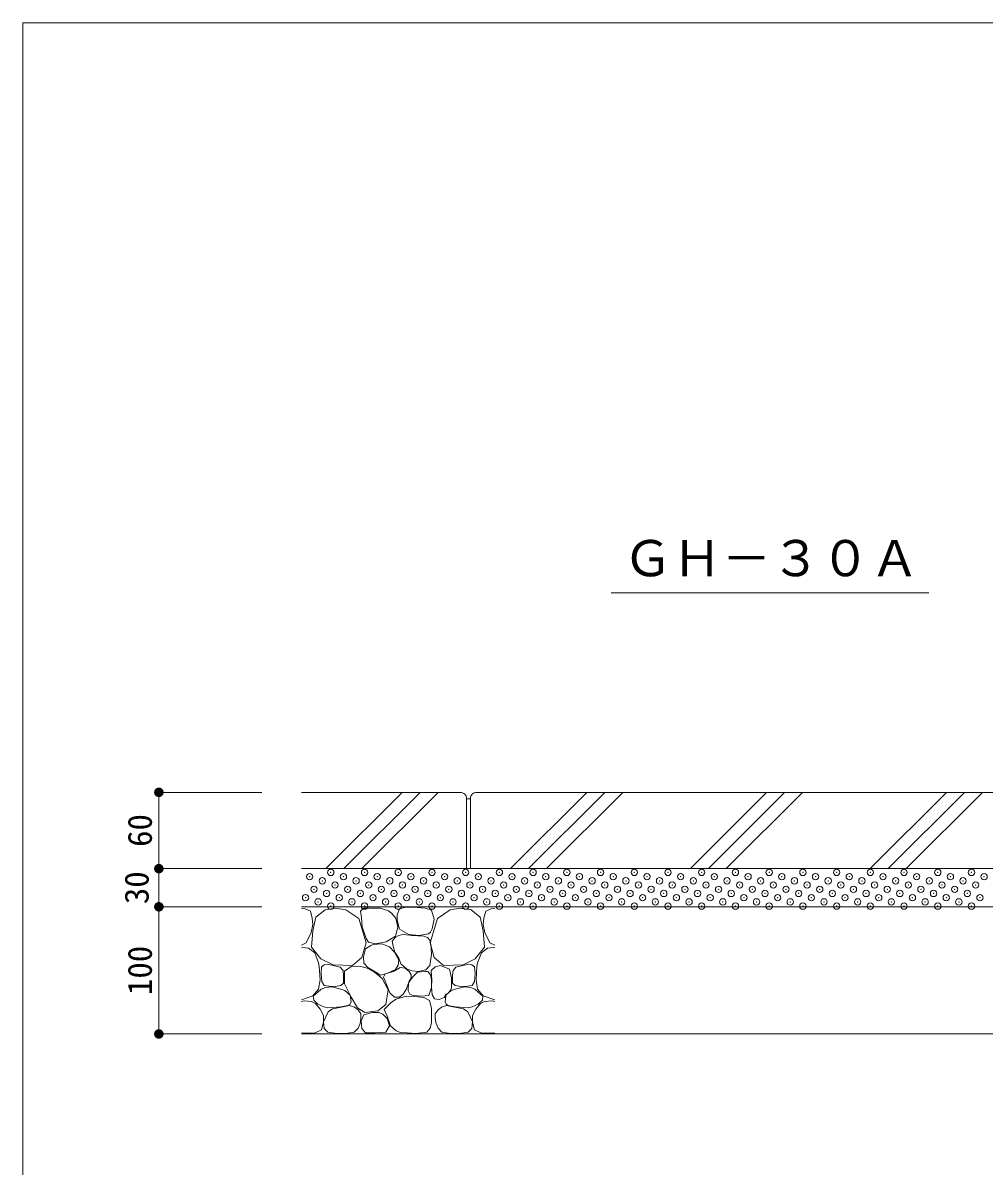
# Model space of a CAD drawing. Units: millimetres at full size, sheet at 1:10. Extents: x 1202 to 3940, y 458 to 2325.
# Drawn here: x 1202 to 1957, y 1371 to 2270 of the extents above; entities that cross this region are included whole.
import ezdxf
from ezdxf.enums import TextEntityAlignment as Align

# ---------------------------------------------------------------- set-up
doc = ezdxf.new("R2010")
doc.units = ezdxf.units.MM
doc.header["$LTSCALE"] = 10
doc.header["$PDMODE"] = 32
doc.header["$PDSIZE"] = 5
doc.linetypes.add('DASHED', pattern=[7.5, 6, -1.5])
doc.linetypes.add('USER1', pattern=[50, 37.5, -12.5])
for name, color, linetype, lineweight in [('_0-0_', 7, 'Continuous', 13), ('ハッチ', 4, 'Continuous', 13), ('寸法', 1, 'Continuous', 13), ('本体', 7, 'Continuous', 13)]:
    doc.layers.add(name, color=color, linetype=linetype, lineweight=lineweight)
doc.styles.add('ＭＳ ゴシック', font='')
doc.styles.get('ＭＳ ゴシック').set_extended_font_data('MS Gothic')

# ---------------------------------------------------------------- blocks, each defined once
blk = doc.blocks.new('filled_dot')
at = {"color": 0, "linetype": 'Continuous', "lineweight": -2, "const_width": 1.25}
blk.add_lwpolyline([(-0.625, 0, 1), (0.625, 0, 1)], format="xyb", close=True, dxfattribs=at)

msp = doc.modelspace()

# ---------------------------------------------------------------- linework, layer by layer
at = {"layer": '_0-0_', "color": 6}
msp.add_lwpolyline([(3939.68, 2269.96), (1201.55, 2269.96), (1201.55, 458.14), (3939.68, 458.14)], close=True, dxfattribs=at)
at = {"layer": 'ハッチ'}
for p, q in [((1499.75, 1664.93), (1439.75, 1604.93)), ((1513.89, 1664.93), (1453.89, 1604.93)), ((1645.03, 1664.93), (1585.03, 1604.93)), ((1659.17, 1664.93), (1599.17, 1604.93)), ((1726.45, 1604.93), (1786.45, 1664.93)), ((1740.59, 1604.93), (1800.59, 1664.93)), ((1927.87, 1664.93), (1867.87, 1604.93)), ((1942.01, 1664.93), (1882.01, 1604.93))]:
    msp.add_line(p, q, dxfattribs=at)
at = {"layer": 'ハッチ', "linetype": 'USER1'}
for p, q in [((1528.04, 1664.93), (1468.04, 1604.93)), ((1673.31, 1664.93), (1613.31, 1604.93)), ((1754.73, 1604.93), (1814.73, 1664.93)), ((1956.16, 1664.93), (1896.16, 1604.93))]:
    msp.add_line(p, q, dxfattribs=at)
at = {"layer": 'ハッチ'}
for points in [[(1428.22, 1554.71), (1429.62, 1560.89), (1429.06, 1565.94), (1427.65, 1571.56), (1423.44, 1573.25), (1420.59, 1573.6)], [(1564.95, 1554.71), (1563.54, 1560.89), (1564.11, 1565.94), (1565.51, 1571.56), (1569.72, 1573.25), (1572.58, 1573.6)], [(1420.59, 1544.79), (1424.28, 1546.57), (1428.22, 1554.71)], [(1572.58, 1544.79), (1568.88, 1546.57), (1564.95, 1554.71)], [(1434.12, 1530.84), (1431.03, 1538.71), (1426.25, 1542.36), (1421.47, 1542.92), (1420.59, 1542.69)], [(1559.05, 1530.84), (1562.14, 1538.71), (1566.92, 1542.36), (1571.69, 1542.92), (1572.58, 1542.69)], [(1420.59, 1501.91), (1429.62, 1505.01), (1434.12, 1510.06), (1435.21, 1517.5), (1434.68, 1528.04), (1434.12, 1530.84)], [(1572.58, 1501.91), (1563.54, 1505.01), (1559.05, 1510.06), (1557.95, 1517.5), (1558.49, 1528.04), (1559.05, 1530.84)], [(1420.59, 1475.55), (1424.02, 1475.48), (1430.97, 1475.64), (1436.43, 1478.12), (1437.92, 1484.24), (1437.92, 1489.36), (1435.44, 1494.49), (1431.8, 1498.95), (1428.65, 1500.44), (1422.7, 1500.94), (1420.59, 1500.57)], [(1572.58, 1475.55), (1569.14, 1475.48), (1562.2, 1475.64), (1556.74, 1478.12), (1555.25, 1484.24), (1555.25, 1489.36), (1557.73, 1494.49), (1561.37, 1498.95), (1564.51, 1500.44), (1570.47, 1500.94), (1572.58, 1500.57)]]:
    msp.add_lwpolyline(points, dxfattribs=at)
for points in [[(1447.37, 1573.96), (1439.19, 1572.52), (1431.97, 1566.75), (1429.57, 1556.17), (1428.61, 1543.18), (1435.82, 1534.04), (1445.45, 1529.23), (1460.85, 1528.75), (1468.07, 1535.01), (1471.44, 1546.55), (1465.66, 1565.79), (1455.56, 1572.52)], [(1489.19, 1571.72), (1482.88, 1573.99), (1469.51, 1573.99), (1466.99, 1571.47), (1467.74, 1566.18), (1468.25, 1559.12), (1471.53, 1550.04), (1473.29, 1547.02), (1478.84, 1545.76), (1487.17, 1547.27), (1494.48, 1551.81), (1496.5, 1558.86), (1494.74, 1565.92), (1491.46, 1569.96)], [(1523.52, 1557.6), (1524.95, 1565.31), (1522.95, 1572.16), (1517.8, 1573.87), (1508.46, 1574.75), (1502.74, 1574.53), (1497.69, 1573.43), (1495.93, 1568.6), (1495.93, 1564.42), (1497.69, 1557.39), (1504.94, 1553.21), (1513.08, 1552.33), (1520.56, 1553.65), (1522.1, 1554.97)], [(1545.79, 1573.96), (1553.97, 1572.52), (1561.19, 1566.75), (1563.6, 1556.17), (1564.56, 1543.18), (1557.34, 1534.04), (1547.72, 1529.23), (1532.32, 1528.75), (1525.1, 1535.01), (1521.73, 1546.55), (1527.5, 1565.79), (1537.61, 1572.52)], [(1522.64, 1543.88), (1521.46, 1548.79), (1519.69, 1550.75), (1516.75, 1551.92), (1507.33, 1552.32), (1503.2, 1552.9), (1501.24, 1553.49), (1497.32, 1552.32), (1494.37, 1550.75), (1492.02, 1547.81), (1492.8, 1543.88), (1494.18, 1539.37), (1497.32, 1534.66), (1498.69, 1530.15), (1503.2, 1526.23), (1507.52, 1524.66), (1512.43, 1524.07), (1518.32, 1525.25), (1521.65, 1528.78), (1522.95, 1537.41), (1522.64, 1542.12)], [(1493.78, 1539.17), (1489.86, 1543.49), (1483.89, 1545.76), (1477.08, 1545.25), (1475.06, 1544.5), (1471.02, 1541.97), (1469.51, 1535.67), (1469.76, 1530.63), (1472.79, 1527.1), (1479.1, 1523.57), (1482.88, 1521.3), (1487.67, 1522.56), (1494.48, 1525.59), (1496.73, 1529.17), (1497.12, 1533.09), (1495.35, 1536.43)], [(1453.64, 1516.83), (1453.64, 1520.88), (1453.3, 1524.94), (1451.11, 1527.47), (1444.51, 1528.99), (1440.79, 1529.84), (1438.59, 1529.33), (1436.4, 1527.64), (1436.06, 1522.57), (1436.57, 1516.15), (1438.39, 1513.09), (1442.08, 1512.48), (1447.16, 1512.17), (1451.62, 1513.09), (1453.81, 1514.97)], [(1472.33, 1526.63), (1467.28, 1528.04), (1463.34, 1528.32), (1459.69, 1528.04), (1454.35, 1524.38), (1454.35, 1514.28), (1459.69, 1503.89), (1464.75, 1495.46), (1470.37, 1491.81), (1480.76, 1493.21), (1486.94, 1497.99), (1488.91, 1509.78), (1484.14, 1518.49), (1477.95, 1523.54)], [(1538.1, 1509.62), (1538.67, 1511.34), (1538.67, 1519.05), (1536.95, 1525.9), (1530.09, 1528.76), (1525.81, 1527.61), (1522.66, 1524.76), (1523.17, 1517.15), (1522.83, 1512.09), (1523.34, 1505.67), (1525.16, 1502.6), (1528.85, 1501.99), (1532.95, 1503.63), (1534.38, 1506.2), (1536.38, 1507.34)], [(1539.52, 1516.83), (1539.52, 1520.88), (1539.86, 1524.94), (1542.06, 1527.47), (1548.65, 1528.99), (1552.37, 1529.84), (1554.57, 1529.33), (1556.77, 1527.64), (1557.11, 1522.57), (1556.6, 1516.15), (1554.78, 1513.09), (1551.08, 1512.48), (1546.01, 1512.17), (1541.54, 1513.09), (1539.35, 1514.97)], [(1507.01, 1521.46), (1505.45, 1523.99), (1502.13, 1526.72), (1498.23, 1527.31), (1492.96, 1523.99), (1486.52, 1522.24), (1485.16, 1519.7), (1486.91, 1515.22), (1490.04, 1507.23), (1493.74, 1503.91), (1497.84, 1503.91), (1500.57, 1506.25), (1503.11, 1510.35), (1505.45, 1516.39), (1506.82, 1518.92)], [(1522.81, 1517.36), (1522.03, 1521.46), (1519.89, 1523.99), (1517.55, 1523.99), (1511.89, 1523.6), (1507.99, 1519.7), (1504.86, 1515.22), (1504.47, 1508.98), (1505.84, 1506.25), (1508.38, 1505.08), (1515.01, 1504.69), (1520.86, 1505.28), (1522.81, 1511.52)], [(1458.54, 1498.02), (1459.62, 1500.02), (1459.01, 1505.56), (1454.85, 1509.09), (1451.62, 1510.17), (1444.39, 1512.02), (1439.47, 1511.4), (1436.08, 1510.17), (1433.47, 1507.86), (1429.93, 1504.79), (1430.24, 1501.56), (1433.47, 1498.33), (1438.24, 1496.33), (1441.47, 1495.56), (1451.77, 1496.33), (1457.16, 1497.41)], [(1534.62, 1498.02), (1533.54, 1500.02), (1534.16, 1505.56), (1538.31, 1509.09), (1541.54, 1510.17), (1548.78, 1512.02), (1553.7, 1511.4), (1557.08, 1510.17), (1559.7, 1507.86), (1563.24, 1504.79), (1562.93, 1501.56), (1559.7, 1498.33), (1554.93, 1496.33), (1551.7, 1495.56), (1541.39, 1496.33), (1536.01, 1497.41)], [(1522.94, 1483.95), (1522.94, 1495.27), (1521.43, 1501.31), (1516.75, 1503.72), (1509.8, 1504.48), (1503.01, 1504.78), (1495, 1502.36), (1491.38, 1499.95), (1487.9, 1496.48), (1485.79, 1494.06), (1487.9, 1488.93), (1490.62, 1481.38), (1495.15, 1477.46), (1498.48, 1476.1), (1503.76, 1475.8), (1510.56, 1475.34), (1519.32, 1476.4), (1521.89, 1479.57)], [(1467.29, 1490.75), (1465.15, 1493.84), (1462.29, 1495.98), (1458.48, 1497.41), (1452.06, 1495.98), (1445.16, 1494.79), (1441.59, 1492.42), (1438.02, 1484.57), (1438.5, 1479.34), (1441.35, 1476.25), (1448.49, 1475.3), (1456.97, 1475.52), (1462.05, 1476.25), (1465.15, 1479.58), (1466.67, 1483.16), (1467.29, 1487.18)], [(1525.88, 1490.75), (1528.02, 1493.84), (1530.87, 1495.98), (1534.68, 1497.41), (1541.11, 1495.98), (1548.01, 1494.79), (1551.57, 1492.42), (1555.14, 1484.57), (1554.67, 1479.34), (1551.81, 1476.25), (1544.67, 1475.3), (1536.19, 1475.52), (1531.11, 1476.25), (1528.02, 1479.58), (1526.5, 1483.16), (1525.88, 1487.18)], [(1481.8, 1491.94), (1476.33, 1491.94), (1469.67, 1490.04), (1467.53, 1485.28), (1468, 1479.34), (1471.09, 1475.77), (1478.71, 1475.77), (1487.04, 1476.48), (1489.89, 1481.24), (1487.99, 1487.18), (1484.66, 1490.51)]]:
    msp.add_lwpolyline(points, close=True, dxfattribs=at)
for p in [(1427.13, 1598.66), (1443.7, 1601.98), (1453.65, 1598.66), (1470.22, 1601.98), (1480.17, 1598.66), (1496.74, 1601.98), (1506.68, 1598.66), (1523.25, 1601.98), (1533.2, 1598.66), (1549.77, 1601.98), (1559.71, 1598.66), (1576.29, 1601.98), (1586.23, 1598.66), (1602.8, 1601.98), (1612.75, 1598.66), (1629.32, 1601.98), (1639.26, 1598.66), (1655.84, 1601.98), (1665.78, 1598.66), (1682.35, 1601.98), (1692.3, 1598.66), (1708.87, 1601.98), (1718.81, 1598.66), (1735.39, 1601.98), (1745.33, 1598.66), (1761.9, 1601.98), (1771.85, 1598.66), (1788.42, 1601.98), (1798.36, 1598.66), (1814.94, 1601.98), (1824.88, 1598.66), (1841.45, 1601.98), (1851.4, 1598.66), (1867.97, 1601.98), (1877.91, 1598.66), (1894.49, 1601.98), (1904.43, 1598.66), (1921, 1601.98), (1930.95, 1598.66), (1947.52, 1601.98), (1957.46, 1598.66), (1430.45, 1588.72), (1437.08, 1595.35), (1447.02, 1592.03), (1456.96, 1588.72), (1463.59, 1595.35), (1473.54, 1592.03), (1483.48, 1588.72), (1490.11, 1595.35), (1500.05, 1592.03), (1510, 1588.72), (1516.63, 1595.35), (1526.57, 1592.03), (1536.51, 1588.72), (1543.14, 1595.35), (1553.09, 1592.03), (1563.03, 1588.72), (1569.66, 1595.35), (1579.6, 1592.03), (1589.55, 1588.72), (1596.17, 1595.35), (1606.12, 1592.03), (1616.06, 1588.72), (1622.69, 1595.35), (1632.64, 1592.03), (1642.58, 1588.72), (1649.21, 1595.35), (1659.15, 1592.03), (1669.1, 1588.72), (1675.72, 1595.35), (1685.67, 1592.03), (1695.61, 1588.72), (1702.24, 1595.35), (1712.18, 1592.03), (1722.13, 1588.72), (1728.76, 1595.35), (1738.7, 1592.03), (1748.64, 1588.72), (1755.27, 1595.35), (1765.22, 1592.03), (1775.16, 1588.72), (1781.79, 1595.35), (1791.73, 1592.03), (1801.68, 1588.72), (1808.31, 1595.35), (1818.25, 1592.03), (1828.19, 1588.72), (1834.82, 1595.35), (1844.77, 1592.03), (1854.71, 1588.72), (1861.34, 1595.35), (1871.28, 1592.03), (1881.23, 1588.72), (1887.86, 1595.35), (1897.8, 1592.03), (1907.74, 1588.72), (1914.37, 1595.35), (1924.32, 1592.03), (1934.26, 1588.72), (1940.89, 1595.35), (1950.83, 1592.03), (1423.82, 1582.09), (1440.39, 1585.41), (1450.33, 1582.09), (1466.91, 1585.41), (1476.85, 1582.09), (1493.42, 1585.41), (1503.37, 1582.09), (1519.94, 1585.41), (1529.88, 1582.09), (1546.46, 1585.41), (1556.4, 1582.09), (1572.97, 1585.41), (1582.92, 1582.09), (1599.49, 1585.41), (1609.43, 1582.09), (1626.01, 1585.41), (1635.95, 1582.09), (1652.52, 1585.41), (1662.47, 1582.09), (1679.04, 1585.41), (1688.98, 1582.09), (1705.56, 1585.41), (1715.5, 1582.09), (1732.07, 1585.41), (1742.02, 1582.09), (1758.59, 1585.41), (1768.53, 1582.09), (1785.1, 1585.41), (1795.05, 1582.09), (1811.62, 1585.41), (1821.57, 1582.09), (1838.14, 1585.41), (1848.08, 1582.09), (1864.65, 1585.41), (1874.6, 1582.09), (1891.17, 1585.41), (1901.11, 1582.09), (1917.69, 1585.41), (1927.63, 1582.09), (1944.2, 1585.41), (1954.15, 1582.09), (1433.76, 1578.78), (1443.7, 1575.46), (1460.28, 1578.78), (1470.22, 1575.46), (1486.79, 1578.78), (1496.74, 1575.46), (1513.31, 1578.78), (1523.25, 1575.46), (1539.83, 1578.78), (1549.77, 1575.46), (1566.34, 1578.78), (1576.29, 1575.46), (1592.86, 1578.78), (1602.8, 1575.46), (1619.38, 1578.78), (1629.32, 1575.46), (1645.89, 1578.78), (1655.84, 1575.46), (1672.41, 1578.78), (1682.35, 1575.46), (1698.93, 1578.78), (1708.87, 1575.46), (1725.44, 1578.78), (1735.39, 1575.46), (1751.96, 1578.78), (1761.9, 1575.46), (1778.48, 1578.78), (1788.42, 1575.46), (1804.99, 1578.78), (1814.94, 1575.46), (1831.51, 1578.78), (1841.45, 1575.46), (1858.03, 1578.78), (1867.97, 1575.46), (1884.54, 1578.78), (1894.49, 1575.46), (1911.06, 1578.78), (1921, 1575.46), (1937.57, 1578.78), (1947.52, 1575.46)]:
    msp.add_point(p, dxfattribs=at)
at = {"layer": '寸法', "color": 3}
msp.add_line((1664.3, 1821.88), (1913.86, 1821.88), dxfattribs=at)
at = {"layer": '寸法'}
for p, q in [((1308.5, 1664.93), (1308.5, 1604.93)), ((1389.54, 1664.93), (1308.5, 1664.93)), ((1389.54, 1604.93), (1308.5, 1604.93)), ((1308.5, 1604.93), (1308.5, 1574.93)), ((1389.54, 1604.93), (1308.5, 1604.93)), ((1389.54, 1574.93), (1308.5, 1574.93)), ((1308.5, 1574.93), (1308.5, 1474.93)), ((1389.54, 1574.93), (1308.5, 1574.93)), ((1389.54, 1474.93), (1308.5, 1474.93))]:
    msp.add_line(p, q, dxfattribs=at)
at = {"layer": '本体'}
for p, q in [((1545.44, 1664.93), (1420.7, 1664.93)), ((1998.44, 1664.93), (1558.44, 1664.93)), ((1550.44, 1604.93), (1550.44, 1659.93)), ((1550.44, 1659.93), (1553.44, 1659.93)), ((1553.44, 1659.93), (1553.44, 1604.81)), ((1420.7, 1604.93), (2216.94, 1604.93)), ((1420.7, 1574.93), (2216.94, 1574.93)), ((1420.7, 1474.93), (2216.94, 1474.93))]:
    msp.add_line(p, q, dxfattribs=at)
at = {"layer": '本体', "color": 1, "linetype": 'DASHED'}
msp.add_line((1420.7, 1574.93), (2216.94, 1574.93), dxfattribs=at)
at = {"layer": '本体'}
for centre, start, end in [((1545.44, 1659.93), 359.99804, 90.00082), ((1558.44, 1659.93), 89.99999, 180.00001)]:
    msp.add_arc(centre, 5, start, end, dxfattribs=at)

# ---------------------------------------------------------------- block references
at = {"layer": '寸法', "xscale": 3, "yscale": 3}
for p, rotation in [((1308.5, 1664.93), 270), ((1308.5, 1604.93), 90), ((1308.5, 1604.93), 270), ((1308.5, 1574.93), 90), ((1308.5, 1574.93), 270), ((1308.5, 1474.93), 90)]:
    msp.add_blockref('filled_dot', p, dxfattribs=dict(at, rotation=rotation))

# ---------------------------------------------------------------- texts
at = {"layer": '_0-0_', "color": 3, "style": 'ＭＳ ゴシック'}
msp.add_text('ＧＨ－３０Ａ', height=28.48, dxfattribs=at).set_placement((1673.48, 1826.32), align=Align.BOTTOM_LEFT)
at = {"layer": '寸法', "style": 'ＭＳ ゴシック'}
for s, p in [('60', (1293.5, 1634.93)), ('30', (1291, 1589.93)), ('100', (1293.5, 1524.93))]:
    msp.add_text(s, height=18.99, rotation=90, dxfattribs=at).set_placement(p, align=Align.MIDDLE_CENTER)

doc.saveas('drawing.dxf')
